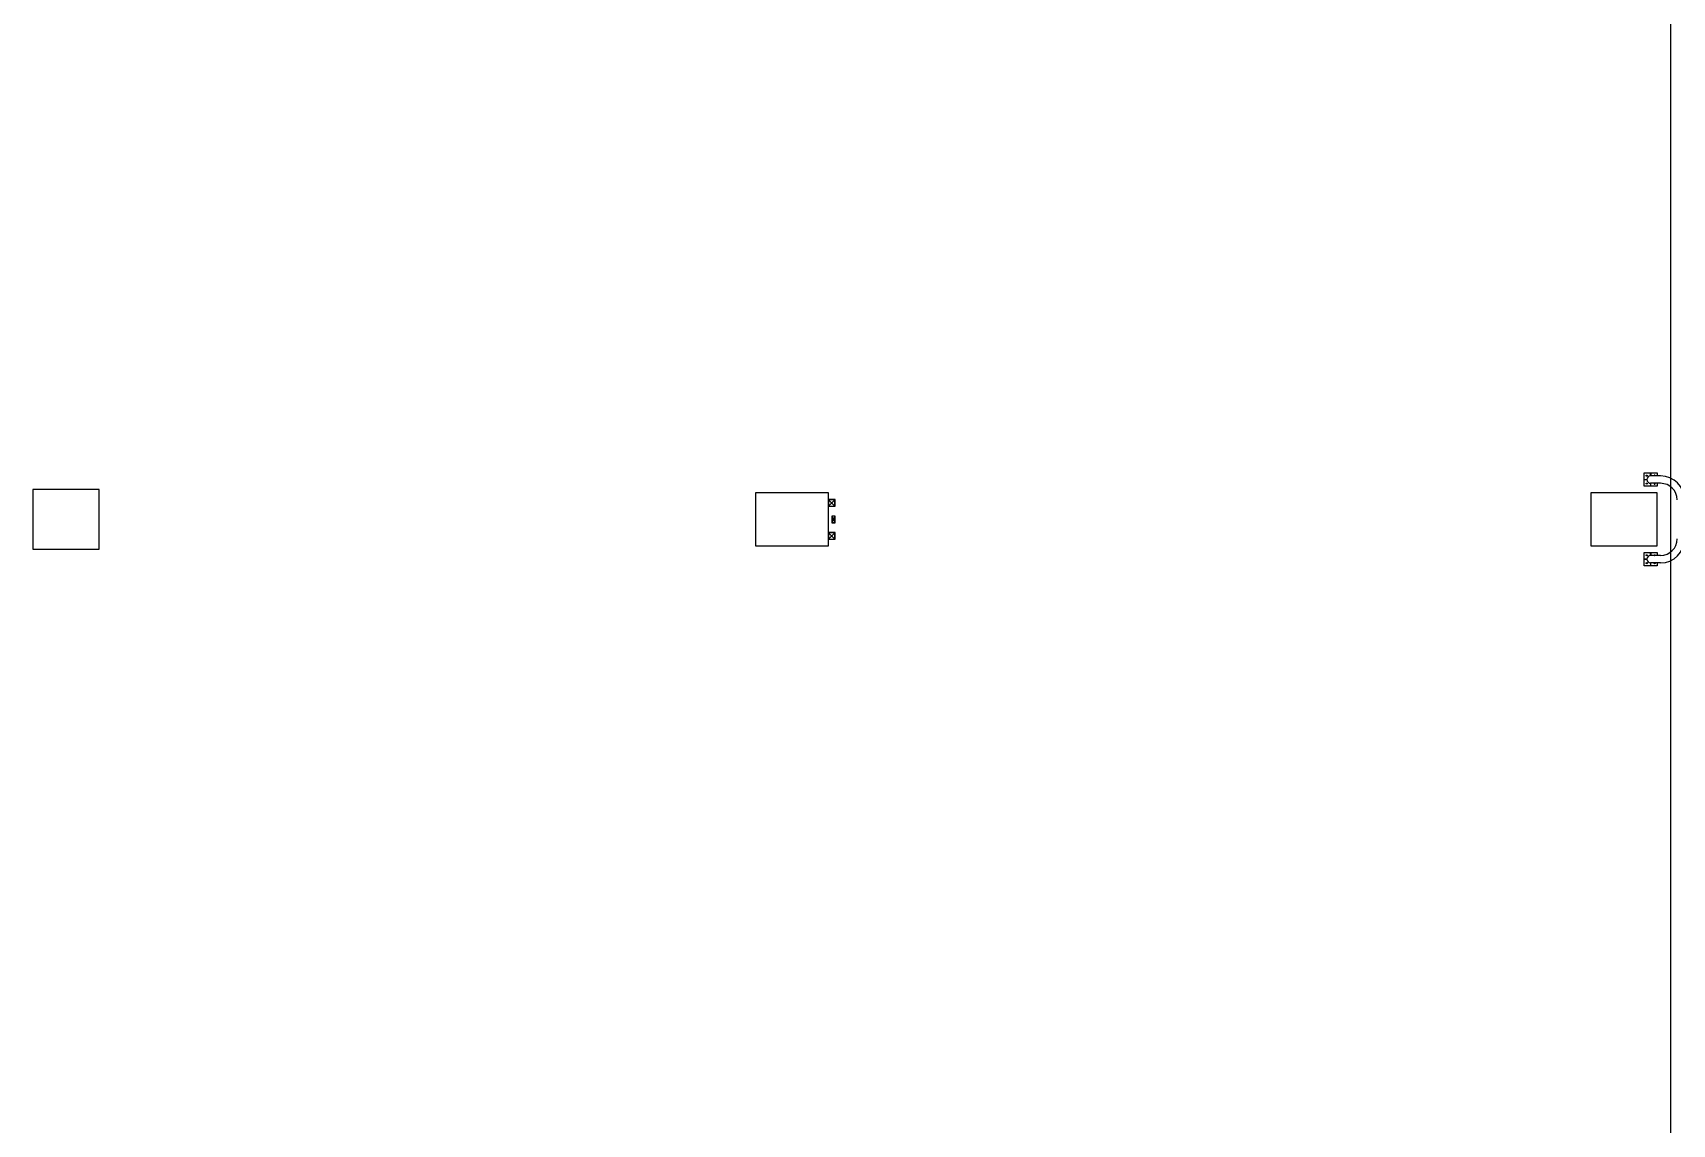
# Model space of a CAD drawing. Header units: millimetres. Extents: x 0 to 356400, y 0 to 68257.
# Drawn here: x 21396 to 22385, y 5433 to 6091 of the extents above; entities that cross this region are included whole.
import ezdxf

# ---------------------------------------------------------------- set-up
doc = ezdxf.new("R2010")
doc.units = ezdxf.units.MM
doc.header["$LTSCALE"] = 75
doc.layers.add('8', color=8, linetype='Continuous')

# ---------------------------------------------------------------- blocks, each defined once
blk = doc.blocks.new('G$C7369CDF7')
at = {"layer": '8'}
for p, q in [((21630, 58050), (97030, 58050)), ((38574, 57900), (38574, 57750)), ((38686, 57900), (38686, 57750)), ((39774, 57900), (39774, 57750)), ((39886, 57900), (39886, 57750)), ((38530, 57650), (38530, 57850)), ((38530, 57850), (38574, 57850)), ((38730, 57650), (38530, 57650)), ((38534, 57752), (38574, 57752)), ((38534, 57748), (38534, 57752)), ((38574, 57748), (38534, 57748)), ((38628, 57654), (38628, 57694)), ((38632, 57654), (38628, 57654)), ((38632, 57694), (38632, 57654)), ((38686, 57850), (38730, 57850)), ((38726, 57752), (38686, 57752)), ((38686, 57748), (38726, 57748)), ((38726, 57748), (38726, 57752)), ((38730, 57850), (38730, 57650)), ((39630, 57850), (38830, 57850)), ((38830, 57850), (38830, 56850)), ((39630, 56850), (39630, 57850)), ((39730, 57650), (39730, 57850)), ((39730, 57850), (39774, 57850)), ((39930, 57650), (39730, 57650)), ((39734, 57748), (39734, 57752)), ((39734, 57752), (39774, 57752)), ((39774, 57748), (39734, 57748)), ((39828, 57694), (39828, 57654)), ((39828, 57654), (39832, 57654)), ((39832, 57654), (39832, 57694)), ((39886, 57850), (39930, 57850)), ((39926, 57752), (39886, 57752)), ((39886, 57748), (39926, 57748)), ((39926, 57748), (39926, 57752)), ((39930, 57850), (39930, 57650)), ((38830, 56850), (39630, 56850)), ((39630, 45350), (38830, 45350)), ((38830, 45350), (38830, 44250)), ((39030, 45450), (38930, 45450)), ((38930, 45450), (38930, 45350)), ((38930, 45350), (39030, 45350)), ((38933, 45352), (39028, 45448)), ((38933, 45448), (39028, 45352)), ((39028, 45448), (38933, 45448)), ((38933, 45448), (38933, 45352)), ((38933, 45352), (39028, 45352)), ((39028, 45352), (39028, 45448)), ((39030, 45350), (39030, 45450)), ((39280, 45450, -103000), (39180, 45450, -103000)), ((39180, 45450, -103000), (39180, 45400, -103000)), ((39180, 45400, -103000), (39280, 45400, -103000)), ((39183, 45402, -103000), (39278, 45448, -103000)), ((39183, 45448, -103000), (39278, 45402, -103000)), ((39278, 45448, -103000), (39183, 45448, -103000)), ((39183, 45448, -103000), (39183, 45402, -103000)), ((39183, 45402, -103000), (39278, 45402, -103000)), ((39278, 45402, -103000), (39278, 45448, -103000)), ((39280, 45400, -103000), (39280, 45450, -103000)), ((39530, 45450), (39430, 45450)), ((39430, 45450), (39430, 45350)), ((39430, 45350), (39530, 45350)), ((39433, 45352), (39528, 45448)), ((39433, 45448), (39528, 45352)), ((39528, 45448), (39433, 45448)), ((39433, 45448), (39433, 45352)), ((39433, 45352), (39528, 45352)), ((39528, 45352), (39528, 45448)), ((39530, 45350), (39530, 45450)), ((39630, 44250), (39630, 45350)), ((38830, 44250), (39630, 44250)), ((39680, 34350), (38780, 34350)), ((38780, 34350), (38780, 33350)), ((39680, 33350), (39680, 34350)), ((38780, 33350), (39680, 33350))]:
    blk.add_line(p, q, dxfattribs=at)
for centre in [(38570, 57690), (38690, 57690), (39770, 57810), (39770, 57690), (39890, 57810), (39890, 57690)]:
    blk.add_circle(centre, 8, dxfattribs=at)
for centre, radius, start, end in [((38936, 57900), 362, 90, 180), ((38936, 57900), 250, 90, 180), ((39524, 57900), 362, 0, 90), ((39524, 57900), 250, 0, 90), ((38570, 57810), 8, 60, 300), ((38630, 57750), 56, 180, 0), ((38690, 57810), 8, 240, 120), ((39830, 57750), 56, 180, 0)]:
    blk.add_arc(centre, radius, start, end, dxfattribs=at)

msp = doc.modelspace()

# ---------------------------------------------------------------- block references
at = {"xscale": 0.04000000000000001, "yscale": 0.04000000000000001, "zscale": 0.04000000000000001, "rotation": 270}
msp.add_blockref('G$C7369CDF7', (20062.17, 7367.09), dxfattribs=at)

doc.saveas('drawing.dxf')
